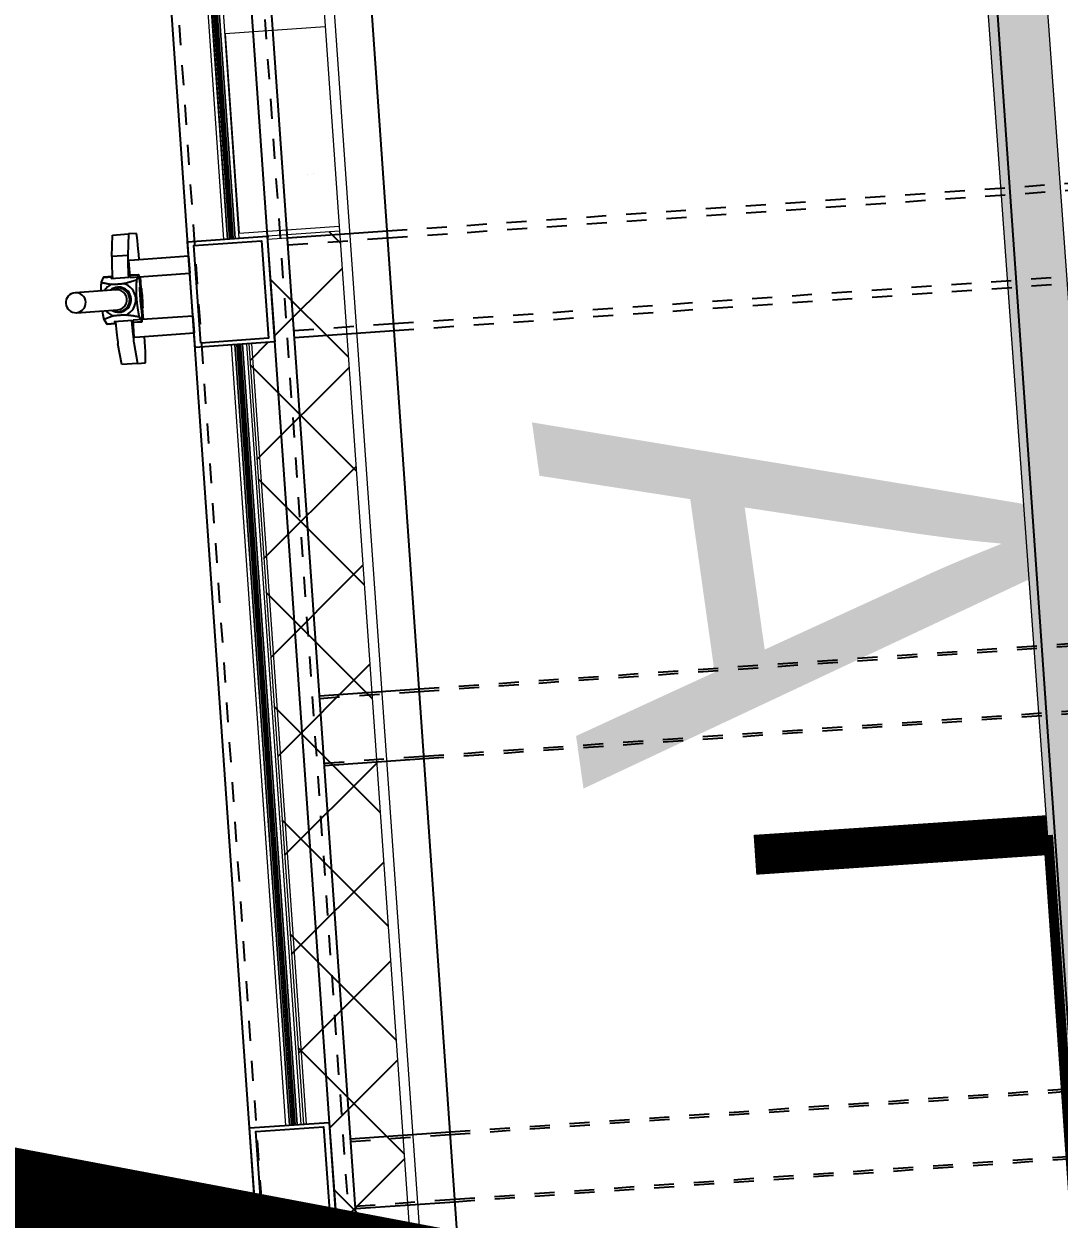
# Model space of a CAD drawing. Header units: millimetres. Extents: x 50357 to 985146, y 723188 to 1803594.
# Drawn here: x 834545.13 to 834550.31, y 818162.18 to 818168.17 of the extents above; entities that cross this region are included whole.
import ezdxf
from ezdxf.xclip import XClip

# ---------------------------------------------------------------- set-up
doc = ezdxf.new("R2010")
doc.units = ezdxf.units.MM
doc.header["$LTSCALE"] = 3
doc.header["$MEASUREMENT"] = 0
for name, pattern in [('DASHED', [19.05, 12.7, -6.35]), ('DASHED2', [0.375, 0.25, -0.125]), ('DIVIDE', [1.25, 0.5, -0.25, 0, -0.25, 0, -0.25]), ('Grid Line', [22.225, 12.7, -3.175, 3.175, -3.175]), ('PHANTOM2', [1.25, 0.625, -0.125, 0.125, -0.125, 0.125, -0.125]), ('x-baseplan$0$DGN Style 2', [1.94727e-06, 0, -1.94727e-06]), ('x-boundary$0$DGN Style 4', [76.563414, 38.257796, -19.128898, 0.047822, -19.128898]), ('XXASB-PIW-ARC-DWG-1012-MWP-XXXX-WS3-XC$0$XXXXX-PIW-P-ASB_BRIDGE_DECK_STR-XXX$0$Member Hidden', [4.5, 2.5, -2])]:
    doc.linetypes.add(name, pattern=pattern)
doc.layers.add('-Excluded area line', color=7, linetype='DASHED2', lineweight=40)
doc.layers.add('-Section line', color=7, linetype='Continuous')
doc.layers.add('00_Xref', color=7, linetype='Continuous')
for name, color, linetype, true_color in [('WKD071__', 7, 'Continuous', 0x6e6e6e), ('x-baseplan$0$AR-ROAD_AR_BS_MI_', 7, 'Continuous', 0x6d6d6d), ('x-boundary$0$AR-SIMS_BL_', 7, 'x-boundary$0$DGN Style 4', 0xff0505), ('XXASB-PIW-ARC-DWG-1012-MWP-XXXX-WS3-XC$0$XXXXX-PIW-P-ASB_BRIDGE_DECK_ARC-XXX$0$A-GENM_PATT', 7, 'Continuous', 0x6e6e6e), ('XXASB-PIW-ARC-DWG-1012-MWP-XXXX-WS3-XC$0$XXXXX-PIW-P-ASB_BRIDGE_DECK_STR-XXX$0$A-GENM', 7, 'Continuous', 0x6e6e6e), ('XXASB-PIW-ARC-DWG-1012-MWP-XXXX-WS3-XC$0$XXXXX-PIW-P-ASB_BRIDGE_DECK_STR-XXX$0$ADS280__', 7, 'Continuous', 0x6e6e6e), ('XXASB-PIW-ARC-DWG-1012-MWP-XXXX-WS3-XC$0$XXXXX-PIW-P-ASB_BRIDGE_DECK_STR-XXX$0$ADS280_B', 7, 'Continuous', 0x6e6e6e), ('XXASB-PIW-ARC-DWG-1012-MWP-XXXX-WS3-XC$0$XXXXX-PIW-P-ASB_BRIDGE_DECK_STR-XXX$0$ADS280_C', 7, 'Continuous', 0x6e6e6e), ('XXASB-PIW-ARC-DWG-1012-MWP-XXXX-WS3-XC$0$XXXXX-PIW-P-ASB_BRIDGE_DECK_STR-XXX$0$ADS280_H', 7, 'XXASB-PIW-ARC-DWG-1012-MWP-XXXX-WS3-XC$0$XXXXX-PIW-P-ASB_BRIDGE_DECK_STR-XXX$0$Member Hidden', 0x6e6e6e)]:
    doc.layers.add(name, color=color, linetype=linetype, true_color=true_color)
for name, color, linetype, lineweight, true_color in [('XXASB-PIW-ARC-DWG-1012-MWP-XXXX-WS3-XC$0$XXXXX-PIW-P-ASB_BRIDGE_DECK_ARC-XXX$0$A-FLOR', 7, 'Continuous', 25, 0x6e6e6e), ('XXASB-PIW-ARC-DWG-1012-MWP-XXXX-WS3-XC$0$XXXXX-PIW-P-ASB_BRIDGE_DECK_ARC-XXX$0$A-FLOR-HRAL', 7, 'Continuous', 13, 0x6e6e6e), ('XXASB-PIW-ARC-DWG-1012-MWP-XXXX-WS3-XC$0$XXXXX-PIW-P-ASB_BRIDGE_DECK_ARC-XXX$0$A-GENM', 7, 'Continuous', 13, 0x6e6e6e), ('XXASB-PIW-ARC-DWG-1012-MWP-XXXX-WS3-XC$0$XXXXX-PIW-P-ASB_BRIDGE_DECK_ARC-XXX$0$ADS280__', 7, 'Continuous', 13, 0x6e6e6e), ('XXASB-PIW-ARC-DWG-1012-MWP-XXXX-WS3-XC$0$XXXXX-PIW-P-ASB_BRIDGE_DECK_ARC-XXX$0$Q-SPCQ', 7, 'Continuous', 13, 0x6e6e6e)]:
    doc.layers.add(name, color=color, linetype=linetype, lineweight=lineweight, true_color=true_color)
doc.styles.add('Style-Arial', font='arial.ttf', dxfattribs={"width": 0.8, "height": 5})

# ---------------------------------------------------------------- blocks, each defined once
blk = doc.blocks.new('x-baseplan')
blk.add_lwpolyline([(834550.5505, 818213.8099), (834557.1707, 818119.1058), (834549.7388, 818118.5863), (834547.9798, 818143.7498), (834547.5808, 818143.722), (834547.5407, 818144.2956), (834539.9643, 818143.7659), (834540.0207, 818142.9597), (834532.4541, 818142.4509), (834523.9731, 818144.3196), (834526.2542, 818154.6723), (834539.4112, 818151.6754), (834539.6457, 818148.3218), (834547.2222, 818148.8514), (834547.1833, 818149.4081), (834547.5823, 818149.436), (834542.9962, 818215.0413), (834543.2207, 818215.057), (834550.326, 818213.7942), (834550.5505, 818213.8099)])
at = {"layer": 'x-baseplan$0$AR-ROAD_AR_BS_MI_', "linetype": 'x-baseplan$0$DGN Style 2'}
blk.add_open_spline([(834538.5353, 818171.3458), (834540.5617, 818170.8971), (834542.4878, 818170.4902), (834544.4088, 818170.0515), (834548.9121, 818169.4013), (834553.7787, 818168.6068), (834558.6406, 818167.7761), (834562.324, 818167.3062), (834564.6201, 818166.9671), (834567.2933, 818166.6535), (834569.1405, 818166.4685), (834571.0762, 818166.2801), (834572.6417, 818166.1191), (834572.7298, 818166.11)], degree=3, knots=[0, 0, 0, 0, 0.085908, 0.176337, 0.176337, 0.493305, 0.617997, 0.617997, 0.825815, 0.825815, 0.859067, 0.992071, 1, 1, 1, 1], dxfattribs=at)
blk = doc.blocks.new('XXASB-PIW-ARC-DWG-1012-MWP-XXXX-WS3-XC$0$XXXXX-PIW-P-ASB_BRIDGE_DECK_ARC-XXX$0$Top Rail Type - Top Rail_Internal_-3272154-DECK F_F_L__ARC')
at = {"layer": 'XXASB-PIW-ARC-DWG-1012-MWP-XXXX-WS3-XC$0$XXXXX-PIW-P-ASB_BRIDGE_DECK_ARC-XXX$0$A-FLOR-HRAL'}
for p, q in [((-673385, 127659.5), (-673385.1, 107349.5)), ((-673335, 127659.5), (-673335.1, 107349.5))]:
    blk.add_line(p, q, dxfattribs=at)
blk = doc.blocks.new('XXASB-PIW-ARC-DWG-1012-MWP-XXXX-WS3-XC$0$XXXXX-PIW-P-ASB_BRIDGE_DECK_ARC-XXX$0$Railing - Sabco_Joint-3422319-DECK F_F_L__ARC')
at = {"layer": 'XXASB-PIW-ARC-DWG-1012-MWP-XXXX-WS3-XC$0$XXXXX-PIW-P-ASB_BRIDGE_DECK_ARC-XXX$0$A-FLOR-HRAL'}
for p, q in [((-8.8, 0.5), (-7.8, 0.5)), ((-8.8, 0.5), (-8.8, -0.5)), ((-7.8, 0.5), (-1.5, 0.5)), ((-7.8, -0.5), (-7.8, 0.5)), ((-1.5, -0.5), (-1.5, 0.5)), ((1.5, 0.5), (7.8, 0.5)), ((1.5, 0.5), (1.5, -0.5)), ((7.8, 0.5), (8.8, 0.5)), ((7.8, 0.5), (7.8, -0.5)), ((8.8, 0.5), (8.8, -0.5)), ((-7.8, -0.5), (-8.8, -0.5)), ((-1.5, -0.5), (-7.8, -0.5)), ((7.8, -0.5), (1.5, -0.5)), ((8.8, -0.5), (7.8, -0.5))]:
    blk.add_line(p, q, dxfattribs=at)
blk = doc.blocks.new('XXASB-PIW-ARC-DWG-1012-MWP-XXXX-WS3-XC$0$XXXXX-PIW-P-ASB_BRIDGE_DECK_ARC-XXX$0$Railing - Railing-3272202-DECK F_F_L__ARC')
at = {"layer": 'XXASB-PIW-ARC-DWG-1012-MWP-XXXX-WS3-XC$0$XXXXX-PIW-P-ASB_BRIDGE_DECK_ARC-XXX$0$A-FLOR-HRAL'}
for p, q in [((-673966.9, 127394.5), (-673966.9, 123474.5)), ((-673947.8, 123474.5), (-673947.8, 127394.5)), ((-673945.4, 123474.5), (-673945.4, 127394.5)), ((-673937.7, 123474.5), (-673937.7, 127394.5)), ((-673929, 123474.5), (-673929, 127394.5)), ((-673926, 123474.5), (-673926, 127394.5)), ((-673917.3, 123474.5), (-673917.3, 127394.5)), ((-673909.6, 123474.5), (-673909.6, 127394.5)), ((-673907.2, 123474.5), (-673907.2, 127394.5)), ((-673888.1, 123474.5), (-673888.1, 127394.5)), ((-673936.3, 124060), (-673936.3, 125258.9)), ((-673935.3, 124060), (-673935.3, 125259)), ((-673919.8, 124060), (-673919.7, 125259)), ((-673918.8, 124060), (-673918.7, 125258.9)), ((-673936.3, 123474.5), (-673936.3, 124058.9)), ((-673935.3, 123474.5), (-673935.3, 124059)), ((-673919.8, 123474.5), (-673919.8, 124059)), ((-673918.8, 123474.5), (-673918.8, 124058.9)), ((-673966.9, 122944.5), (-673966.9, 119024.5)), ((-673947.8, 119024.5), (-673947.8, 122944.5)), ((-673945.5, 119024.5), (-673945.5, 122944.5)), ((-673937.7, 119024.5), (-673937.7, 122944.5)), ((-673936.3, 122860), (-673936.3, 122944.5)), ((-673935.3, 122860), (-673935.3, 122944.5)), ((-673929, 119024.5), (-673929, 122944.5)), ((-673926, 119024.5), (-673926, 122944.5)), ((-673919.8, 122860), (-673919.8, 122944.5)), ((-673918.8, 122860), (-673918.8, 122944.5)), ((-673917.3, 119024.5), (-673917.3, 122944.5)), ((-673909.6, 119024.5), (-673909.6, 122944.5)), ((-673907.3, 119024.5), (-673907.2, 122944.5)), ((-673888.1, 119024.5), (-673888.1, 122944.5)), ((-673936.3, 121660), (-673936.3, 122858.9)), ((-673935.3, 121660), (-673935.3, 122859)), ((-673919.8, 121660), (-673919.8, 122859)), ((-673918.8, 121660), (-673918.8, 122858.9)), ((-673936.3, 120460), (-673936.3, 121658.9)), ((-673935.3, 120460), (-673935.3, 121659)), ((-673919.8, 120460), (-673919.8, 121659)), ((-673918.8, 120460), (-673918.8, 121658.9)), ((-673936.3, 119260), (-673936.3, 120458.9)), ((-673935.3, 119260), (-673935.3, 120459)), ((-673919.8, 119260), (-673919.8, 120459)), ((-673918.8, 119260), (-673918.8, 120458.9)), ((-673936.3, 119024.5), (-673936.3, 119258.9)), ((-673935.3, 119024.5), (-673935.3, 119259)), ((-673919.8, 119024.5), (-673919.8, 119259)), ((-673918.8, 119024.5), (-673918.8, 119258.9))]:
    blk.add_line(p, q, dxfattribs=at)
at = {"extrusion": (0, 0, -1), "zscale": -1, "rotation": 0.0002948635560533317}
for p in [(673927.5, 124059.5), (673927.5, 122859.5), (673927.5, 121659.5), (673927.5, 120459.5), (673927.5, 119259.5)]:
    blk.add_blockref('XXASB-PIW-ARC-DWG-1012-MWP-XXXX-WS3-XC$0$XXXXX-PIW-P-ASB_BRIDGE_DECK_ARC-XXX$0$Railing - Sabco_Joint-3422319-DECK F_F_L__ARC', p, dxfattribs=at)
blk = doc.blocks.new('XXASB-PIW-ARC-DWG-1012-MWP-XXXX-WS3-XC$0$XXXXX-PIW-P-ASB_BRIDGE_DECK_ARC-XXX$0$Irrigation Point - Irrigation Point-3135493-DECK F_F_L__ARC')
at = {"layer": 'XXASB-PIW-ARC-DWG-1012-MWP-XXXX-WS3-XC$0$XXXXX-PIW-P-ASB_BRIDGE_DECK_ARC-XXX$0$A-GENM'}
for p, q in [((-500, 275.3), (-500, -227.4)), ((500, 275.3), (-500, 275.3)), ((500, -227.4), (500, 275.3)), ((-229.3, -85), (-229.3, -85))]:
    blk.add_line(p, q, dxfattribs=at)
at = {"layer": 'XXASB-PIW-ARC-DWG-1012-MWP-XXXX-WS3-XC$0$XXXXX-PIW-P-ASB_BRIDGE_DECK_ARC-XXX$0$A-GENM', "flags": 128}
blk.add_lwpolyline([(-229.3, -115), (-229.3, -115), (-229.2, -115)], dxfattribs=at)
blk = doc.blocks.new('XXASB-PIW-ARC-DWG-1012-MWP-XXXX-WS3-XC$0$XXXXX-PIW-P-ASB_BRIDGE_DECK_ARC-XXX')
at = {"layer": 'XXASB-PIW-ARC-DWG-1012-MWP-XXXX-WS3-XC$0$XXXXX-PIW-P-ASB_BRIDGE_DECK_ARC-XXX$0$A-GENM_PATT'}
h = blk.add_hatch(dxfattribs=at)
h.set_pattern_fill('ANSI37', color=256, scale=3000)
h.set_pattern_definition([(45, (0, 0), (-265.16504294, 265.16504294), []), (135, (0, 0), (-265.16504294, -265.16504294), [])])
h.paths.add_polyline_path([(834547337.6, 818151072.9), (834547828.9, 818151107.2), (834546708.6, 818167133.1), (834546347, 818167107.8), (834546383.9, 818166579.1), (834546254.3, 818166570.1), (834546527.6, 818162659.6), (834546657.3, 818162668.7), (834546694.3, 818162140), (834546564.6, 818162130.9), (834546837.9, 818158220.4), (834546967.6, 818158229.5), (834547004.6, 818157700.8), (834546874.9, 818157691.7), (834547142.3, 818153866.1), (834547272, 818153875.1), (834547320.8, 818153176.8), (834547191.1, 818153167.8)])
at = {"layer": 'XXASB-PIW-ARC-DWG-1012-MWP-XXXX-WS3-XC$0$XXXXX-PIW-P-ASB_BRIDGE_DECK_ARC-XXX$0$Q-SPCQ'}
h = blk.add_hatch(dxfattribs=at)
h.set_pattern_fill('FLEX', color=256, scale=10, angle=93.99871)
h.set_pattern_definition([(93.998705, (834733143.105, 817782021.74), (-63.345417, -4.4281045), [63.5, -63.5]), (138.998705, (834733138.677, 817782085.085), (-63.345417, -4.4281045), [15.875, -58.052561, 15.875, -89.802561])])
h.paths.add_polyline_path([(834551476.1, 818147151.9), (834551775.3, 818147172.9), (834546924.1, 818214372.1), (834546619.6, 818214426)])
at = {"layer": 'XXASB-PIW-ARC-DWG-1012-MWP-XXXX-WS3-XC$0$XXXXX-PIW-P-ASB_BRIDGE_DECK_ARC-XXX$0$A-FLOR'}
blk.add_line((834551685.3, 818144159.2), (834547177, 818208651.9), dxfattribs=at)
at = {"layer": 'XXASB-PIW-ARC-DWG-1012-MWP-XXXX-WS3-XC$0$XXXXX-PIW-P-ASB_BRIDGE_DECK_ARC-XXX$0$A-GENM'}
for p, q in [((834546708.6, 818167133.1), (834546347, 818167107.8)), ((834546348, 818167092.9), (834546709.6, 818167118.2)), ((834546254.3, 818166570.1), (834546527.6, 818162659.6)), ((834546542.6, 818162660.7), (834546269.2, 818166571.1))]:
    blk.add_line(p, q, dxfattribs=at)
at = {"layer": 'XXASB-PIW-ARC-DWG-1012-MWP-XXXX-WS3-XC$0$XXXXX-PIW-P-ASB_BRIDGE_DECK_ARC-XXX$0$ADS280__'}
blk.add_line((834548231.8, 818148749.6), (834544089.2, 818208010.9), dxfattribs=at)
at = {"layer": 'XXASB-PIW-ARC-DWG-1012-MWP-XXXX-WS3-XC$0$XXXXX-PIW-P-ASB_BRIDGE_DECK_ARC-XXX$0$Q-SPCQ'}
blk.add_lwpolyline([(834551476.1, 818147151.9), (834551775.3, 818147172.9), (834546924.1, 818214372.1), (834546619.6, 818214426)], close=True, dxfattribs=at)
at = {"layer": 'XXASB-PIW-ARC-DWG-1012-MWP-XXXX-WS3-XC$0$XXXXX-PIW-P-ASB_BRIDGE_DECK_ARC-XXX$0$A-FLOR-HRAL', "rotation": 3.999000000000387}
for name in ['XXASB-PIW-ARC-DWG-1012-MWP-XXXX-WS3-XC$0$XXXXX-PIW-P-ASB_BRIDGE_DECK_ARC-XXX$0$Top Rail Type - Top Rail_Internal_-3272154-DECK F_F_L__ARC', 'XXASB-PIW-ARC-DWG-1012-MWP-XXXX-WS3-XC$0$XXXXX-PIW-P-ASB_BRIDGE_DECK_ARC-XXX$0$Railing - Railing-3272202-DECK F_F_L__ARC']:
    blk.add_blockref(name, (835227065.1, 818090920.5), dxfattribs=at)
at = {"layer": 'XXASB-PIW-ARC-DWG-1012-MWP-XXXX-WS3-XC$0$XXXXX-PIW-P-ASB_BRIDGE_DECK_ARC-XXX$0$A-GENM', "rotation": 93.99870513611778}
blk.add_blockref('XXASB-PIW-ARC-DWG-1012-MWP-XXXX-WS3-XC$0$XXXXX-PIW-P-ASB_BRIDGE_DECK_ARC-XXX$0$Irrigation Point - Irrigation Point-3135493-DECK F_F_L__ARC', (834546445.1, 818167641.8), dxfattribs=at)
blk = doc.blocks.new('XXASB-PIW-ARC-DWG-1012-MWP-XXXX-WS3-XC$0$XXXXX-PIW-P-ASB_BRIDGE_DECK_STR-XXX$0$C2')
at = {"layer": 'XXASB-PIW-ARC-DWG-1012-MWP-XXXX-WS3-XC$0$XXXXX-PIW-P-ASB_BRIDGE_DECK_STR-XXX$0$ADS280_C'}
for points in [[(-265, 200), (265, 200), (265, -200), (-265, -200)], [(-245, 170), (245, 170), (245, -170), (-245, -170)]]:
    blk.add_lwpolyline(points, close=True, dxfattribs=at)
blk = doc.blocks.new('XXASB-PIW-ARC-DWG-1012-MWP-XXXX-WS3-XC$0$XXXXX-PIW-P-ASB_BRIDGE_DECK_STR-XXX$0$Hanger Joint - Hanger Joint-V14-DECK F_F_L__STR')
at = {"layer": 'XXASB-PIW-ARC-DWG-1012-MWP-XXXX-WS3-XC$0$XXXXX-PIW-P-ASB_BRIDGE_DECK_STR-XXX$0$A-GENM'}
for p, q in [((834555110.7, 818158858.9), (834555072.1, 818158856.2)), ((834555110.7, 818158858.9), (834555190.4, 818158864.5)), ((834555129.5, 818158754.5), (834555110.7, 818158858.9)), ((834555190.4, 818158864.5), (834555209.2, 818158760)), ((834555082, 818158638.9), (834555086, 818158581.4)), ((834555093, 818158481.9), (834555097, 818158424.4)), ((834555156, 818158210.5), (834555160.1, 818158318.1)), ((834555160.1, 818158318.1), (834555239.9, 818158323.7)), ((834555239.9, 818158323.7), (834555235.7, 818158216)), ((834555117.4, 818158207.8), (834555156, 818158210.5)), ((834555235.7, 818158216), (834555156, 818158210.5))]:
    blk.add_line(p, q, dxfattribs=at)
for centre, major_axis, start_param, end_param in [((834555082.6, 818158706.6), (-10.5, 149.6), 0, 1.452786), ((834555142.3, 818158535.3), (-16.1, 230.3), 5.199753, 5.968692), ((834555222, 818158540.9), (-16.1, 230.3), 5.198748, 5.968692), ((834555142.3, 818158535.3), (-16.1, 230.3), 3.477995, 4.225484), ((834555222, 818158540.9), (-16.1, 230.3), 3.477995, 4.226477), ((834555107, 818158357.4), (-10.5, 149.6), 1.688806, 3.141593)]:
    blk.add_ellipse(centre, major_axis=major_axis, ratio=0.035329, start_param=start_param, end_param=end_param, dxfattribs=at)
blk = doc.blocks.new('XXASB-PIW-ARC-DWG-1012-MWP-XXXX-WS3-XC$0$XXXXX-PIW-P-ASB_BRIDGE_DECK_STR-XXX$0$Hanger Node - Hanger Node-V24-DECK F_F_L__STR')
at = {"layer": 'XXASB-PIW-ARC-DWG-1012-MWP-XXXX-WS3-XC$0$XXXXX-PIW-P-ASB_BRIDGE_DECK_STR-XXX$0$A-GENM'}
for p, q in [((834546112.1, 818157997.6), (834546122.7, 818158022)), ((834546122.7, 818158022), (834546165.6, 818158025)), ((834546166.1, 818158026.1), (834546123.2, 818158023.1)), ((834546161.3, 818158015.1), (834546165.6, 818158025)), ((834546255.3, 818158031.3), (834546251.1, 818158021.6)), ((834546255.3, 818158031.3), (834546298.2, 818158034.3)), ((834546298.7, 818158035.4), (834546255.8, 818158032.4)), ((834546298.2, 818158034.3), (834546287.5, 818158009.9)), ((834546193.6, 818157969.9), (834546189.6, 818157969.6)), ((834546308.9, 818157973), (834546303.9, 818157972.6)), ((834546313, 818157967), (834546309, 818157972.9)), ((834546197.9, 818157849.9), (834546202, 818157850.2)), ((834546300.5, 818157823.7), (834546314.5, 818157801)), ((834546311.6, 818157862.9), (834546316.6, 818157863.2)), ((834546316.7, 818157863.3), (834546319.8, 818157869.7)), ((834546139, 818157788.8), (834546125.1, 818157811.4)), ((834546139, 818157788.8), (834546181.9, 818157791.8)), ((834546139.6, 818157787.7), (834546182.5, 818157790.7)), ((834546181.9, 818157791.8), (834546176.2, 818157800.9)), ((834546266.1, 818157807), (834546271.6, 818157798)), ((834546271.6, 818157798), (834546314.5, 818157801)), ((834546272.2, 818157797), (834546315.1, 818157800))]:
    blk.add_line(p, q, dxfattribs=at)
at = {"layer": 'XXASB-PIW-ARC-DWG-1012-MWP-XXXX-WS3-XC$0$XXXXX-PIW-P-ASB_BRIDGE_DECK_STR-XXX$0$A-GENM', "flags": 128}
for points in [[(834546251.1, 818158021.6), (834546229.2, 818158019.5), (834546206.2, 818158017.7), (834546183.1, 818158016.2), (834546161.3, 818158015.1)], [(834546176.2, 818157800.9), (834546198, 818157802.9), (834546221, 818157804.7), (834546244.1, 818157806), (834546266.1, 818157807)]]:
    blk.add_lwpolyline(points, dxfattribs=at)
at = {"layer": 'XXASB-PIW-ARC-DWG-1012-MWP-XXXX-WS3-XC$0$XXXXX-PIW-P-ASB_BRIDGE_DECK_STR-XXX$0$A-GENM'}
for centre, major_axis, ratio, start_param, end_param in [((834546131.4, 818157905.4), (-8.2, 117.7), 0.035329, 6.176011, 6.419948), ((834546174.3, 818157908.4), (-8.2, 117.7), 0.035329, 6.119778, 6.419948), ((834546264, 818157914.7), (-8.2, 117.7), 0.035329, 6.176011, 6.419948), ((834546306.9, 818157917.7), (-8.2, 117.7), 0.035329, 5.184875, 6.419948), ((834546199.1, 818157910.1), (-5.9, 84.8), 0.999376, 0.359432, 0.938516), ((834546197.8, 818157910.1), (-4.4, 63.2), 0.999376, 0.000003, 0.649708), ((834546193.7, 818157909.8), (-4.2, 59.9), 0.999376, 0.000002, 0.558196), ((834546193.7, 818157909.8), (-4.2, 59.9), 0.999376, 3.141599, 6.283191), ((834546197.8, 818157910.1), (-4.4, 63.2), 0.999376, 3.141592, 6.283185), ((834546197.8, 818157910.1), (-4.2, 59.9), 0.999376, 3.141595, 6.283188), ((834546190.2, 818157909.5), (-3.5, 49.9), 0.999376, 5.834386, 5.870449), ((834546199.1, 818157910.1), (-5.9, 84.8), 0.999376, 3.501025, 5.923751), ((834546190.2, 818157909.5), (-3.5, 49.9), 0.999376, 5.331252, 5.420692), ((834546306.9, 818157917.7), (-3.2, 45.6), 0.035329, 0.261799, 1.570796), ((834546307.7, 818157917.7), (-3.8, 54.9), 0.035329, 6.058786, 7.853982), ((834546312.7, 818157918.1), (-3.8, 54.9), 0.035329, 5.989381, 7.853982), ((834546316.3, 818157918.3), (-3.4, 48.8), 0.035329, 4.712389, 7.853982), ((834546190.2, 818157909.5), (-3.5, 49.9), 0.999376, 4.00824, 4.075667), ((834546190.2, 818157909.5), (-3.5, 49.9), 0.999376, 4.904436, 4.936786), ((834546190.2, 818157909.5), (-3.5, 49.9), 0.999376, 4.48799, 4.52034), ((834546306.9, 818157917.7), (-3.2, 45.6), 0.035329, 1.570796, 2.879793), ((834546307.7, 818157917.7), (-3.8, 54.9), 0.035329, 1.570796, 3.365992), ((834546312.7, 818157918.1), (-3.8, 54.9), 0.035329, 1.570796, 3.435396), ((834546316.3, 818157918.3), (-3.4, 48.8), 0.035329, 1.570796, 4.712389), ((834546199.1, 818157910.1), (-5.9, 84.8), 0.999376, 2.203089, 2.782161), ((834546197.8, 818157910.1), (-4.4, 63.2), 0.999376, 2.491885, 3.141589), ((834546193.7, 818157909.8), (-4.2, 59.9), 0.999376, 2.5834, 3.141593), ((834546190.2, 818157909.5), (-3.5, 49.9), 0.999376, 3.554329, 3.590392), ((834546306.9, 818157917.7), (-8.2, 117.7), 0.035329, 3.00483, 4.239903), ((834546131.4, 818157905.4), (-8.2, 117.7), 0.035329, 3.00483, 3.248767), ((834546174.3, 818157908.4), (-8.2, 117.7), 0.035329, 3.00483, 3.308379), ((834546264, 818157914.7), (-8.2, 117.7), 0.035329, 3.00483, 3.248767)]:
    blk.add_ellipse(centre, major_axis=major_axis, ratio=ratio, start_param=start_param, end_param=end_param, dxfattribs=at)
for points, knots in [([(834546223.4, 818157991.6), (834546226.2, 818157992.2), (834546231.6, 818157993.5), (834546239.2, 818157995.4), (834546246, 818157997.2), (834546252.4, 818157999.1), (834546258.7, 818158000.9), (834546266.7, 818158003.3), (834546276.4, 818158006.3), (834546283.8, 818158008.7), (834546287.5, 818158009.9)], [0, 0, 0, 0, 0.1, 0.2, 0.3, 0.4, 0.5, 0.6, 0.8, 1, 1, 1, 1]), ([(834546287.5, 818158009.9), (834546287.4, 818158007.1), (834546287.1, 818158001.6), (834546286.7, 818157992.8), (834546286.5, 818157985.1), (834546286.3, 818157978.6), (834546286.2, 818157974.3), (834546286.1, 818157970.7), (834546286.1, 818157967.9), (834546286, 818157965.5), (834546286, 818157963.6), (834546286, 818157962), (834546286, 818157960.5), (834546286, 818157958.4), (834546286, 818157955.8), (834546286, 818157952.9), (834546286, 818157950.8), (834546286, 818157949.5), (834546286, 818157948.5), (834546286.1, 818157947.5), (834546286.1, 818157946.1), (834546286.1, 818157944.4), (834546286.1, 818157942.2), (834546286.2, 818157939.2), (834546286.3, 818157936), (834546286.4, 818157933), (834546286.5, 818157931.2), (834546286.6, 818157929.8), (834546286.7, 818157928.3), (834546286.8, 818157926.2), (834546286.9, 818157923.4), (834546287.2, 818157919.9), (834546287.4, 818157916.3), (834546287.7, 818157912.6), (834546287.9, 818157909.1), (834546288.2, 818157906.3), (834546288.3, 818157904.3), (834546288.5, 818157902.8), (834546288.6, 818157901.4), (834546288.8, 818157899.6), (834546289.1, 818157896.6), (834546289.4, 818157893.4), (834546289.8, 818157890.5), (834546290, 818157888.3), (834546290.2, 818157886.6), (834546290.4, 818157885.2), (834546290.5, 818157884.2), (834546290.7, 818157883.3), (834546290.8, 818157882), (834546291.1, 818157879.9), (834546291.5, 818157877), (834546291.9, 818157874.4), (834546292.2, 818157872.4), (834546292.4, 818157870.8), (834546292.6, 818157869.3), (834546292.9, 818157867.4), (834546293.3, 818157865), (834546293.7, 818157862.3), (834546294.3, 818157858.8), (834546295, 818157854.5), (834546296, 818157848), (834546297.4, 818157840.4), (834546299, 818157831.8), (834546300, 818157826.4), (834546300.5, 818157823.7)], [0, 0, 0, 0, 0.066667, 0.133333, 0.2, 0.233333, 0.266667, 0.283333, 0.3, 0.316667, 0.325, 0.333333, 0.341667, 0.35, 0.366667, 0.383333, 0.391667, 0.395833, 0.4, 0.404167, 0.408333, 0.416667, 0.425, 0.433333, 0.45, 0.458333, 0.4625, 0.466667, 0.470833, 0.475, 0.483333, 0.491667, 0.5, 0.508333, 0.516667, 0.525, 0.529167, 0.533333, 0.5375, 0.541667, 0.55, 0.566667, 0.575, 0.583333, 0.591667, 0.595833, 0.6, 0.604167, 0.608333, 0.616667, 0.633333, 0.65, 0.658333, 0.666667, 0.675, 0.683333, 0.7, 0.716667, 0.733333, 0.766667, 0.8, 0.866667, 0.933333, 1, 1, 1, 1]), ([(834546110.6, 818157954.3), (834546110.6, 818157954.8), (834546110.6, 818157956.1), (834546110.7, 818157958.4), (834546110.7, 818157962), (834546110.8, 818157966.3), (834546111, 818157972.9), (834546111.3, 818157980.6), (834546111.6, 818157989.3), (834546111.9, 818157994.9), (834546112.1, 818157997.6)], [0.6920213, 0.6920213, 0.6920213, 0.6920213, 0.7, 0.7166667, 0.7333333, 0.7666667, 0.8, 0.8666667, 0.9333333, 1, 1, 1, 1]), ([(834546112.1, 818157997.6), (834546114.9, 818157996.9), (834546120.7, 818157995.4), (834546128.2, 818157993.6), (834546134.6, 818157992.2), (834546139.6, 818157991.2), (834546144.8, 818157990.2), (834546150.4, 818157989.2), (834546156.8, 818157988.3), (834546161.4, 818157987.7), (834546163.8, 818157987.4)], [0, 0, 0, 0, 0.2, 0.4, 0.5, 0.6, 0.7, 0.8, 0.9, 1, 1, 1, 1]), ([(834546163.8, 818157987.4), (834546166.7, 818157987.5), (834546170.5, 818157987.6), (834546175.2, 818157987.8), (834546178.5, 818157987.9), (834546182.7, 818157988.1), (834546187.9, 818157988.4), (834546191.4, 818157988.6), (834546193.2, 818157988.7)], [0, 0, 0, 0, 0.333333, 0.416667, 0.5, 0.666667, 0.833333, 1, 1, 1, 1]), ([(834546193.2, 818157988.7), (834546195.1, 818157988.9), (834546198.6, 818157989.1), (834546203.9, 818157989.6), (834546208.1, 818157990), (834546211.5, 818157990.3), (834546216.4, 818157990.8), (834546220.3, 818157991.2), (834546223.4, 818157991.6)], [0, 0, 0, 0, 0.166667, 0.333333, 0.5, 0.583333, 0.666667, 1, 1, 1, 1]), ([(834546125.1, 818157811.4), (834546124.6, 818157814.1), (834546123.5, 818157819.6), (834546121.9, 818157828.2), (834546120.6, 818157835.8), (834546119.5, 818157842.2), (834546118.8, 818157846.5), (834546118.2, 818157850.1), (834546117.9, 818157852.3), (834546117.7, 818157853.7), (834546117.6, 818157854.1)], [0, 0, 0, 0, 0.0666667, 0.1333333, 0.2, 0.2333333, 0.2666667, 0.2833333, 0.3, 0.307938, 0.307938, 0.307938, 0.307938]), ([(834546174.9, 818157828.7), (834546172.5, 818157828.1), (834546168, 818157826.9), (834546161.9, 818157825.1), (834546156.4, 818157823.4), (834546151.5, 818157821.6), (834546146.6, 818157819.9), (834546140.6, 818157817.6), (834546133.3, 818157814.8), (834546127.8, 818157812.5), (834546125.1, 818157811.4)], [0, 0, 0, 0, 0.1, 0.2, 0.3, 0.4, 0.5, 0.6, 0.8, 1, 1, 1, 1]), ([(834546204.2, 818157831.5), (834546202.4, 818157831.4), (834546198.8, 818157831.1), (834546193.7, 818157830.7), (834546189.5, 818157830.3), (834546186.3, 818157830), (834546181.5, 818157829.5), (834546177.7, 818157829.1), (834546174.9, 818157828.7)], [0, 0, 0, 0, 0.166667, 0.333333, 0.5, 0.583333, 0.666667, 1, 1, 1, 1]), ([(834546234.5, 818157832.9), (834546231.4, 818157832.8), (834546227.5, 818157832.7), (834546222.5, 818157832.5), (834546219.2, 818157832.4), (834546214.9, 818157832.2), (834546209.6, 818157831.9), (834546206, 818157831.6), (834546204.2, 818157831.5)], [0, 0, 0, 0, 0.333333, 0.416667, 0.5, 0.666667, 0.833333, 1, 1, 1, 1]), ([(834546300.5, 818157823.7), (834546296.7, 818157824.4), (834546289, 818157825.7), (834546279, 818157827.3), (834546270.7, 818157828.6), (834546264.3, 818157829.5), (834546257.7, 818157830.4), (834546250.6, 818157831.3), (834546242.9, 818157832.1), (834546237.3, 818157832.6), (834546234.5, 818157832.9)], [0, 0, 0, 0, 0.2, 0.4, 0.5, 0.6, 0.7, 0.8, 0.9, 1, 1, 1, 1])]:
    blk.add_open_spline(points, degree=3, knots=knots, dxfattribs=at)
blk = doc.blocks.new('XXASB-PIW-ARC-DWG-1012-MWP-XXXX-WS3-XC$0$XXXXX-PIW-P-ASB_BRIDGE_DECK_STR-XXX$0$Hanger Rod M100 - Vertical Rod-3372036-DECK F_F_L__STR')
at = {"layer": 'XXASB-PIW-ARC-DWG-1012-MWP-XXXX-WS3-XC$0$XXXXX-PIW-P-ASB_BRIDGE_DECK_STR-XXX$0$A-GENM'}
for p, q in [((834546186.7, 818157959.4), (834545980.1, 818157945)), ((834545987.1, 818157845.2), (834546193.7, 818157859.6))]:
    blk.add_line(p, q, dxfattribs=at)
for centre, start_param, end_param in [((834545983.6, 818157895.1), 0.000004, 3.141596), ((834545983.6, 818157895.1), 3.141598, 6.28319), ((834546190.2, 818157909.5), 5.345359, 6.283183), ((834546190.2, 818157909.5), 3.141591, 5.330727), ((834546190.2, 818157909.5), 5.331723, 5.340486)]:
    blk.add_ellipse(centre, major_axis=(-3.5, 49.9), ratio=0.999376, start_param=start_param, end_param=end_param, dxfattribs=at)
blk = doc.blocks.new('XXASB-PIW-ARC-DWG-1012-MWP-XXXX-WS3-XC$0$XXXXX-PIW-P-ASB_BRIDGE_DECK_STR-XXX$0$Steel Plate - 85mm-2198207-DECK F_F_L__STR')
at = {"layer": 'XXASB-PIW-ARC-DWG-1012-MWP-XXXX-WS3-XC$0$XXXXX-PIW-P-ASB_BRIDGE_DECK_STR-XXX$0$A-GENM'}
for p, q in [((-262.4, -42.5), (-262.4, 42.5)), ((-216.8, 42.5), (-262.4, 42.5)), ((37.5, 42.5), (-216.8, 42.5)), ((37.5, 42.5), (37.5, -42.5)), ((-262.4, -42.5), (-234.1, -42.5)), ((-234, -42.5), (37.5, -42.5))]:
    blk.add_line(p, q, dxfattribs=at)
blk = doc.blocks.new('XXASB-PIW-ARC-DWG-1012-MWP-XXXX-WS3-XC$0$XXXXX-PIW-P-ASB_BRIDGE_DECK_STR-XXX$0$Steel Plate - 85mm-3367292-DECK F_F_L__STR')
at = {"layer": 'XXASB-PIW-ARC-DWG-1012-MWP-XXXX-WS3-XC$0$XXXXX-PIW-P-ASB_BRIDGE_DECK_STR-XXX$0$A-GENM'}
for p, q in [((-262.4, -42.5), (-262.4, 42.5)), ((-234.1, 42.5), (-262.4, 42.5)), ((37.5, 42.5), (-234, 42.5)), ((37.5, 42.5), (37.5, -42.5)), ((-262.4, -42.5), (-216.8, -42.5)), ((-216.8, -42.5), (37.5, -42.5))]:
    blk.add_line(p, q, dxfattribs=at)
blk = doc.blocks.new('XXASB-PIW-ARC-DWG-1012-MWP-XXXX-WS3-XC$0$XXXXX-PIW-P-ASB_BRIDGE_DECK_STR-XXX$0$TIE ROD')
at = {"layer": 'XXASB-PIW-ARC-DWG-1012-MWP-XXXX-WS3-XC$0$XXXXX-PIW-P-ASB_BRIDGE_DECK_STR-XXX$0$A-GENM', "linetype": 'XXASB-PIW-ARC-DWG-1012-MWP-XXXX-WS3-XC$0$XXXXX-PIW-P-ASB_BRIDGE_DECK_STR-XXX$0$Member Hidden'}
for name, p, rotation in [('XXASB-PIW-ARC-DWG-1012-MWP-XXXX-WS3-XC$0$XXXXX-PIW-P-ASB_BRIDGE_DECK_STR-XXX$0$Hanger Rod M100 - Vertical Rod-3372036-DECK F_F_L__STR', (-757970022.7, 889568331.6), 266.0012948640198), ('XXASB-PIW-ARC-DWG-1012-MWP-XXXX-WS3-XC$0$XXXXX-PIW-P-ASB_BRIDGE_DECK_STR-XXX$0$Steel Plate - 85mm-2198207-DECK F_F_L__STR', (-150, 37.4), 270.000000000139), ('XXASB-PIW-ARC-DWG-1012-MWP-XXXX-WS3-XC$0$XXXXX-PIW-P-ASB_BRIDGE_DECK_STR-XXX$0$Steel Plate - 85mm-3367292-DECK F_F_L__STR', (150, 37.4), 270.000000000139)]:
    blk.add_blockref(name, p, dxfattribs=dict(at, rotation=rotation))
at = {"layer": 'XXASB-PIW-ARC-DWG-1012-MWP-XXXX-WS3-XC$0$XXXXX-PIW-P-ASB_BRIDGE_DECK_STR-XXX$0$A-GENM'}
for name, p, rotation in [('XXASB-PIW-ARC-DWG-1012-MWP-XXXX-WS3-XC$0$XXXXX-PIW-P-ASB_BRIDGE_DECK_STR-XXX$0$Hanger Joint - Hanger Joint-V14-DECK F_F_L__STR', (757970022.7, -889576631.5), 86.00129486401981), ('XXASB-PIW-ARC-DWG-1012-MWP-XXXX-WS3-XC$0$XXXXX-PIW-P-ASB_BRIDGE_DECK_STR-XXX$0$Hanger Node - Hanger Node-V24-DECK F_F_L__STR', (-757970022.7, 889568331.6), 266.0012948640198)]:
    blk.add_blockref(name, p, dxfattribs=dict(at, rotation=rotation))
blk = doc.blocks.new('XXASB-PIW-ARC-DWG-1012-MWP-XXXX-WS3-XC$0$XXXXX-PIW-P-ASB_BRIDGE_DECK_STR-XXX')
at = {"layer": 'XXASB-PIW-ARC-DWG-1012-MWP-XXXX-WS3-XC$0$XXXXX-PIW-P-ASB_BRIDGE_DECK_STR-XXX$0$ADS280__'}
blk.add_line((834548231.8, 818148749.6), (834544089.2, 818208010.9), dxfattribs=at)
at = {"layer": 'XXASB-PIW-ARC-DWG-1012-MWP-XXXX-WS3-XC$0$XXXXX-PIW-P-ASB_BRIDGE_DECK_STR-XXX$0$ADS280_B'}
for p, q in [((834548143.2, 818135676.6), (834542828.6, 818211703.5)), ((834547730.9, 818148744.6), (834544230.2, 818198822.4)), ((834546447.8, 818167099.9), (834546946.6, 818167134.7)), ((834546482.7, 818166601.1), (834546981.4, 818166635.9)), ((834546608.2, 818164805.5), (834547107, 818164840.3)), ((834546632.6, 818164456.3), (834547131.4, 818164491.2)), ((834546763.3, 818162585.9), (834547262.1, 818162620.7)), ((834546787.7, 818162236.7), (834547286.5, 818162271.6))]:
    blk.add_line(p, q, dxfattribs=at)
at = {"layer": 'XXASB-PIW-ARC-DWG-1012-MWP-XXXX-WS3-XC$0$XXXXX-PIW-P-ASB_BRIDGE_DECK_STR-XXX$0$ADS280_H'}
for p, q in [((834547267, 818148712.2), (834543766.4, 818198790)), ((834547696, 818148742.2), (834544195.3, 818198820)), ((834546946.6, 818167134.7), (834553180.2, 818167570.5)), ((834546949, 818167099.8), (834553182.6, 818167535.6)), ((834546979, 818166670.9), (834553212.6, 818167106.6)), ((834546450.2, 818167064.9), (834546949, 818167099.8)), ((834546981.4, 818166635.9), (834553215, 818167071.7)), ((834546480.2, 818166636), (834546979, 818166670.9)), ((834547107, 818164840.3), (834553340.6, 818165276.1)), ((834547107.8, 818164827.9), (834553342.6, 818165263.7)), ((834547130.5, 818164503.6), (834553365.3, 818164939.5)), ((834547131.4, 818164491.2), (834553365, 818164926.9)), ((834546609, 818164793), (834547107.8, 818164827.9)), ((834546631.7, 818164468.8), (834547130.5, 818164503.6)), ((834547262.1, 818162620.7), (834553495.7, 818163056.5)), ((834547263, 818162608.3), (834553497.8, 818163044.1)), ((834547285.6, 818162284.1), (834553520.4, 818162719.9)), ((834547286.5, 818162271.6), (834553520.1, 818162707.3)), ((834546764.2, 818162573.4), (834547263, 818162608.3)), ((834546786.9, 818162249.2), (834547285.6, 818162284.1))]:
    blk.add_line(p, q, dxfattribs=at)
at = {"layer": 'XXASB-PIW-ARC-DWG-1012-MWP-XXXX-WS3-XC$0$XXXXX-PIW-P-ASB_BRIDGE_DECK_STR-XXX$0$A-GENM', "rotation": 93.99870513598017}
blk.add_blockref('XXASB-PIW-ARC-DWG-1012-MWP-XXXX-WS3-XC$0$XXXXX-PIW-P-ASB_BRIDGE_DECK_STR-XXX$0$TIE ROD', (834545966.4, 818166815.6), dxfattribs=at)
at = {"layer": 'XXASB-PIW-ARC-DWG-1012-MWP-XXXX-WS3-XC$0$XXXXX-PIW-P-ASB_BRIDGE_DECK_STR-XXX$0$ADS280_C', "rotation": 93.99870513598016}
for p in [(834546165.9, 818166829.5), (834546476.3, 818162390.4)]:
    blk.add_blockref('XXASB-PIW-ARC-DWG-1012-MWP-XXXX-WS3-XC$0$XXXXX-PIW-P-ASB_BRIDGE_DECK_STR-XXX$0$C2', p, dxfattribs=at)
blk = doc.blocks.new('XXASB-PIW-ARC-DWG-1012-MWP-XXXX-WS3-XC')
for name in ['XXASB-PIW-ARC-DWG-1012-MWP-XXXX-WS3-XC$0$XXXXX-PIW-P-ASB_BRIDGE_DECK_STR-XXX', 'XXASB-PIW-ARC-DWG-1012-MWP-XXXX-WS3-XC$0$XXXXX-PIW-P-ASB_BRIDGE_DECK_ARC-XXX']:
    blk.add_blockref(name, (0, 0))

msp = doc.modelspace()

# ---------------------------------------------------------------- hatches: boundary and pattern name
at = {"layer": '-Excluded area line'}
h = msp.add_hatch(dxfattribs=at)
h.set_pattern_fill('ANSI31', color=256)
h.set_pattern_definition([(45, (0, -1e-20), (-0.088388347648, 0.088388347648), [])])
edge = h.paths.add_edge_path(flags=0)
edge.add_arc((834576.0018, 818046.0853), 0.5122, 0, 360)
edge = h.paths.add_edge_path(flags=17)
edge.add_line((834509.6545, 817903.2275), (834493.6514, 818132.2001))
edge.add_line((834493.6514, 818132.2001), (834495.2223, 818132.3099))
edge.add_line((834495.2223, 818132.3099), (834492.4442, 818172.006))
edge.add_line((834492.4442, 818172.006), (834490.7844, 818173.101))
edge.add_line((834490.7844, 818173.101), (834489.6765, 818188.9415))
edge.add_line((834489.6765, 818188.9415), (834489.6774, 818188.9421))
edge.add_arc((834477.0466, 818171.6149), 21.4422, 53.90525, 53.90955, ccw=False)
edge.add_line((834489.6787, 818188.9412), (834492.8109, 818186.3755))
edge.add_line((834492.8109, 818186.3755), (834497.7494, 818181.813))
edge.add_arc((834561.6075, 818267.2782), 106.6872, 233.233545, 261.758005)
edge.add_line((834546.3134, 818161.6929), (834554.1557, 818160.6631))
edge.add_line((834554.1557, 818160.6631), (834570.5637, 818158.5084))
edge.add_line((834570.5637, 818158.5084), (834605.9636, 818157.5669))
edge.add_line((834605.9636, 818157.5669), (834605.9639, 818157.5666))
edge.add_line((834605.9639, 818157.5666), (834605.9667, 818157.5668))
edge.add_line((834605.9667, 818157.5668), (834630.1531, 818158.3824))
edge.add_line((834630.1531, 818158.3824), (834633.0978, 818158.5888))
edge.add_line((834633.0978, 818158.5888), (834636.8138, 818105.5105))
edge.add_line((834636.8138, 818105.5105), (834642.7992, 818105.9295))
edge.add_line((834642.7992, 818105.9295), (834646.2911, 818056.0516))
edge.add_line((834646.2911, 818056.0516), (834640.3051, 818055.6325))
edge.add_line((834640.3051, 818055.6325), (834643.399, 818011.4407))
edge.add_line((834643.399, 818011.4407), (834641.1551, 818011.2836))
edge.add_line((834641.1551, 818011.2836), (834643.4009, 817979.1978))
edge.add_line((834643.4009, 817979.1978), (834644.173, 817967.859))
edge.add_line((834644.173, 817967.859), (834644.8988, 817967.9097))
edge.add_line((834644.8988, 817967.9097), (834645.6245, 817967.9604))
edge.add_line((834645.6245, 817967.9604), (834648.1218, 817931.8786))
edge.add_line((834648.1218, 817931.8786), (834646.7337, 817931.6033))
edge.add_line((834646.7337, 817931.6033), (834552.2507, 817919.4891))
edge.add_line((834552.2507, 817919.4891), (834509.6545, 817903.2275))
edge = h.paths.add_edge_path(flags=0)
edge.add_arc((834576.0018, 818046.0853), 0.5122, 0, 360)
h.paths.add_polyline_path([(834583.1485, 817943.8543), (834576.0018, 818046.0853), (834503.6783, 818041.0294), (834511.7505, 817925.5589), (834547.4409, 817939.3012)], flags=0)
h.paths.add_polyline_path([(834576.0018, 818046.0853), (834503.6783, 818041.0294), (834511.7505, 817925.5589), (834547.4409, 817939.3012), (834583.1485, 817943.8543)], flags=0)
h.paths.add_polyline_path([(834576.6662, 818044.0156), (834589.1533, 818044.8886), (834588.9683, 818047.5356), (834576.4812, 818046.6627)], flags=8)
h.paths.add_polyline_path([(834616.9632, 817995.7728), (834587.3341, 817993.7015), (834583.9069, 818042.7253), (834613.536, 818044.7966)], flags=0)
edge = h.paths.add_edge_path(flags=17)
edge.add_line((834509.6545, 817903.2275), (834493.6514, 818132.2001))
edge.add_line((834493.6514, 818132.2001), (834495.2223, 818132.3099))
edge.add_line((834495.2223, 818132.3099), (834492.4442, 818172.006))
edge.add_line((834492.4442, 818172.006), (834490.7844, 818173.101))
edge.add_line((834490.7844, 818173.101), (834489.6765, 818188.9415))
edge.add_line((834489.6765, 818188.9415), (834489.6774, 818188.9421))
edge.add_arc((834477.0466, 818171.6149), 21.4422, 53.90525, 53.90955, ccw=False)
edge.add_line((834489.6787, 818188.9412), (834492.8109, 818186.3755))
edge.add_line((834492.8109, 818186.3755), (834497.7494, 818181.813))
edge.add_arc((834561.6075, 818267.2782), 106.6872, 233.233545, 261.758005)
edge.add_line((834546.3134, 818161.6929), (834554.1557, 818160.6631))
edge.add_line((834554.1557, 818160.6631), (834570.5637, 818158.5084))
edge.add_line((834570.5637, 818158.5084), (834605.9636, 818157.5669))
edge.add_line((834605.9636, 818157.5669), (834605.9639, 818157.5666))
edge.add_line((834605.9639, 818157.5666), (834605.9667, 818157.5668))
edge.add_line((834605.9667, 818157.5668), (834630.1531, 818158.3824))
edge.add_line((834630.1531, 818158.3824), (834633.0978, 818158.5888))
edge.add_line((834633.0978, 818158.5888), (834636.8138, 818105.5105))
edge.add_line((834636.8138, 818105.5105), (834642.7992, 818105.9295))
edge.add_line((834642.7992, 818105.9295), (834646.2911, 818056.0516))
edge.add_line((834646.2911, 818056.0516), (834640.3051, 818055.6325))
edge.add_line((834640.3051, 818055.6325), (834643.399, 818011.4407))
edge.add_line((834643.399, 818011.4407), (834641.1551, 818011.2836))
edge.add_line((834641.1551, 818011.2836), (834643.4009, 817979.1978))
edge.add_line((834643.4009, 817979.1978), (834644.173, 817967.859))
edge.add_line((834644.173, 817967.859), (834644.8988, 817967.9097))
edge.add_line((834644.8988, 817967.9097), (834645.6245, 817967.9604))
edge.add_line((834645.6245, 817967.9604), (834648.1218, 817931.8786))
edge.add_line((834648.1218, 817931.8786), (834646.7337, 817931.6033))
edge.add_line((834646.7337, 817931.6033), (834552.2507, 817919.4891))
edge.add_line((834552.2507, 817919.4891), (834509.6545, 817903.2275))
edge = h.paths.add_edge_path(flags=0)
edge.add_line((834542.9142, 818105.8473), (834540.3821, 818142.0821))
edge.add_line((834540.3821, 818142.0821), (834533.5274, 818141.6208))
edge.add_line((834533.5274, 818141.6208), (834523.2582, 818143.8637))
edge.add_line((834523.2582, 818143.8637), (834525.899, 818155.8488))
edge.add_arc((834558.5896, 818267.564), 116.4, 237.276176, 253.689242, ccw=False)
edge.add_line((834495.6649, 818169.6383), (834500.3325, 818102.8705))
edge.add_line((834500.3325, 818102.8705), (834542.9142, 818105.8473))
h.paths.add_polyline_path([(834566.6351, 818107.5037), (834563.804, 818148.0022), (834606.4619, 818147.2761), (834609.0351, 818110.4697)], flags=0)
h = msp.add_hatch()
h.set_pattern_fill('ANSI38', color=256, scale=10)
h.set_pattern_definition([(318.9989, (834525.5252, 818208.8837), (0.820092, 0.943371), []), (48.9989, (834525.5252, 818208.8837), (0.696812, 2.706834), [3.125, -1.875])])
edge = h.paths.add_edge_path()
edge.add_line((834539.7435, 818152.2684), (834526.3736, 818155.2143))
edge.add_line((834526.3736, 818155.2143), (834523.9731, 818144.3196))
edge.add_line((834523.9731, 818144.3196), (834532.4541, 818142.4509))
edge.add_line((834532.4541, 818142.4509), (834540.3822, 818142.974))
edge.add_line((834540.3822, 818142.974), (834540.4439, 818142.0922))
edge.add_line((834540.4439, 818142.0922), (834542.5009, 818112.666))
edge.add_line((834542.5009, 818112.666), (834565.1617, 818114.2501))
edge.add_line((834565.1617, 818114.2501), (834563.2872, 818141.0655))
edge.add_line((834563.2872, 818141.0655), (834556.0284, 818141.1832))
edge.add_line((834556.0284, 818141.1832), (834555.3405, 818151.0238))
edge.add_line((834555.3405, 818151.0238), (834562.5993, 818150.9061))
edge.add_line((834562.5993, 818150.9061), (834562.0153, 818159.2601))
edge.add_line((834562.0153, 818159.2601), (834560.518, 818159.716))
edge.add_line((834560.518, 818159.716), (834554.7192, 818160.5625))
edge.add_arc((834570.7126, 818279.8246), 120.3297, 257.639716, 262.362038, ccw=False)
edge.add_line((834544.955, 818162.284), (834538.9467, 818163.4835))
edge.add_line((834538.9467, 818163.4835), (834539.7435, 818152.2684))

# ---------------------------------------------------------------- linework, layer by layer
at = {"layer": '-Section line', "ltscale": 2, "const_width": 0.2, "flags": 128}
msp.add_lwpolyline([(834548.7883, 818164.0093), (834550.252, 818164.1078)], dxfattribs=at)
at = {"layer": '-Section line', "linetype": 'Grid Line', "ltscale": 2, "const_width": 0.05}
msp.add_lwpolyline([(834550.2556, 818164.1081), (834553.8475, 818112.724)], dxfattribs=at)
at = {"linetype": 'PHANTOM2', "ltscale": 60, "const_width": 0.25}
msp.add_lwpolyline([(834509.6545, 817903.2275), (834493.6514, 818132.2001), (834495.2223, 818132.3099), (834492.4442, 818172.006), (834490.7844, 818173.101), (834489.6765, 818188.9415), (834489.6774, 818188.9421, -0.000019), (834489.6787, 818188.9412), (834492.8109, 818186.3755), (834497.7494, 818181.813, 0.125108), (834546.3134, 818161.6929), (834570.5637, 818158.5084), (834605.9636, 818157.5669), (834605.9639, 818157.5666), (834605.9667, 818157.5668), (834630.1531, 818158.3824), (834633.0978, 818158.5888), (834636.8138, 818105.5105), (834642.7992, 818105.9295), (834646.2911, 818056.0516)], format="xyb", dxfattribs=at)
at = {"linetype": 'DASHED', "ltscale": 3, "const_width": 0.5}
msp.add_lwpolyline([(834562.0153, 818159.2601), (834560.5128, 818159.6818), (834548.9307, 818161.4774), (834544.955, 818162.284), (834538.9467, 818163.4835), (834542.5009, 818112.666), (834565.1617, 818114.2501)], close=True, dxfattribs=at)
msp.add_lwpolyline([(834540.4439, 818142.0922), (834542.5009, 818112.666), (834565.1617, 818114.2501), (834562.0153, 818159.2601), (834560.5128, 818159.6818, -0.002951), (834548.9307, 818161.4774), (834538.9467, 818163.4835)], format="xyb", dxfattribs=at)
at = {"layer": 'x-boundary$0$AR-SIMS_BL_', "linetype": 'DIVIDE', "ltscale": 100, "const_width": 0.5, "flags": 128}
msp.add_lwpolyline([(835046.275, 817983.187), (834552.235, 817919.53), (834423.997, 817870.527), (834415.272, 817865.696), (834383.474, 817838.339), (834373.34, 817828.353), (834356.312, 817806.204), (834343.998, 817785.985), (834339.429, 817778.228), (834334.619, 817763.541), (834329.521, 817754.386), (834322.539, 817751.133), (834256.694, 817748.878), (834232.989, 817748.661), (834202.736, 817748.836), (834169.745, 817749.703), (834105.632, 817749.39), (834095.122, 817750.288), (834080.874, 817753.147), (834079.946, 817754.682), (834075.547, 817754.941), (834068.485, 817749.278), (834059.513, 817748.673), (834044.421, 817752.193), (834012.957, 817774.957, -0.08687), (833954.966, 817841.557), (833951.38, 817849.526), (833950, 817873.199), (833950.511, 817999.932), (833951.109, 818019.469), (833950.597, 818024.558), (833950.593, 818042.647), (833948.989, 818071.095), (833950.364, 818103.034, -0.094063), (833975.5555, 818171.0835, -0.090278), (834009.286, 818209.372), (834009.749, 818241.21, -0.01891), (834011.285, 818271.75), (834240.035, 818271.919), (834328.826, 818399.497), (834366.572, 818373.349), (834355.826, 818358.183), (834346.055, 818343.554), (834340.896, 818336.18), (834331.155, 818321.969), (834340.389, 818315.216), (834336.624, 818309.828), (834328.547, 818297.509), (834322.058, 818288.942, -0.175206), (834315.237, 818286.336), (834306.349, 818287.923, 0.232326), (834293.229, 818283.101, 0.136232), (834285.961, 818270.395), (834277.176, 818250.389), (834270.995, 818237.545), (834264.654, 818226.052), (834252.662, 818207.069), (834242.75, 818191.422), (834230.03, 818171.079), (834218.394, 818151.816), (834214.232, 818145.524), (834209.561, 818137.723), (834175.873, 818082.258), (834168.313, 818069.588), (834159.505, 818055.423, 0.210785), (834157.945, 818024.07, 0.180305), (834175.259, 818003.891, 0.172158), (834199.78, 817999.157, 0.10219), (834213.411, 818003.679), (834221.184, 818008.735), (834236.604, 818018.98), (834264.376, 818037.348), (834297.078, 818058.952), (834310.419, 818067.872), (834352.558, 818095.842, 0.082119), (834360.568, 818101.886, -0.011134), (834370.062, 818110.415), (834378.808, 818118.816), (834383.625, 818114.163), (834387.46, 818117.774), (834394.78, 818124.931), (834415.092, 818144.448), (834423.246, 818152.193), (834426.223, 818152.175), (834428.346, 818156.445, -0.685975), (834433.832, 818155.332, -0.095987), (834433.77, 818152.667), (834438.28, 818169.874), (834459.677, 818175.04, -0.242354), (834444.628, 818128.772), (834495.22, 818132.308), (834492.444, 818172.006), (834498.761, 818180.933, 0.103945), (834533.697, 818164.791, 0.028149), (834560.518, 818159.716), (834570.883, 818156.56, 0.012181), (834580.152, 818154.03, 0.011817), (834589.68, 818153.626, 0.018959), (834627.61, 818154.46), (834630.54, 818155.389), (834634.554, 818155.668), (834637.584, 818155.154, 0.004979), (834647.569, 818156.042), (834660.846, 818157.365, -0.02316), (834692.8822, 818159.0629), (834848.633, 818160.097), (834853.232, 818160.197), (834857.282, 818160.663), (834861.211, 818161.751, 0.088944), (834868.247, 818167.266, 0.091283), (834872.755, 818174.674, 0.061858), (834874.097, 818180.136), (834880.689, 818180.535), (834904.743, 818180.912, 0.077341), (834909.1887, 818172.2777, 0.267473), (834920.0282, 818167.4601, 0.036377), (834937.2432, 818170.543, 0.249423), (834949.395, 818181.612), (834966.122, 818181.874), (835091.811, 818189.748), (835119.69, 818191.557), (835121.8, 818186.835, 0.073697), (835125.906, 818181.809), (835207.274, 818194.473), (835208.699, 818185.317), (835222.078, 818190.193), (835227.487, 818191.158, 0.049054), (835256.687, 818199.396), (835337.017, 818204.417, -0.062186), (835336.5099, 818151.7194, 0.055712), (835335.3485, 818100.1676), (835335.994, 818092.916), (835339.286, 818073.766), (835342.221, 818056.387), (835346.043, 818019.358), (835266.281, 818008.057), (835170.777, 817999.878), (835121.934, 817993.58), (835122.014, 817992.704), (835091.934, 817988.807), (835080.292, 817987.084), (835071.867, 817986.218), (835046.358, 817982.99)], format="xyb", close=True, dxfattribs=at)

# ---------------------------------------------------------------- block references
at = {"layer": '00_Xref'}
ref = msp.add_blockref('x-baseplan', (0, 0), dxfattribs=at)
XClip(ref).set_block_clipping_path([(834202.4041511728, 818417.7787976696), (834906.6320897909, 818467.0097314056), (834956.0121295976, 817760.6488927433), (834251.7841909796, 817711.4179590072)])
at = {"layer": 'WKD071__', "xscale": 0.001, "yscale": 0.001, "zscale": 0.001}
msp.add_blockref('XXASB-PIW-ARC-DWG-1012-MWP-XXXX-WS3-XC', (0, 0), dxfattribs=at)

# ---------------------------------------------------------------- texts
at = {"layer": '-Section line', "linetype": 'Continuous', "lineweight": 13, "insert": (834550.4062, 818164.6836), "char_height": 2.5, "width": 2.34967, "attachment_point": 3, "rotation": 277.99782, "style": 'Style-Arial'}
msp.add_mtext('A', dxfattribs=at)

doc.saveas('drawing.dxf')
